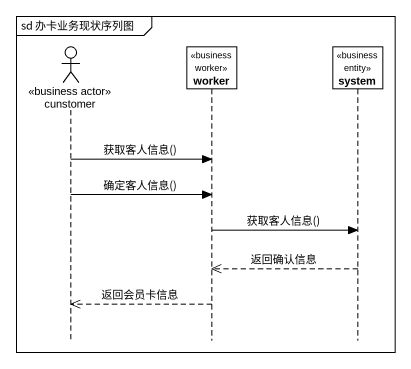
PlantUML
@startuml
mainframe sd 办卡业务现状序列图
hide footbox
actor cunstomer <<business actor>>
participant worker <<business worker>>
participant system <<business entity>>

cunstomer -> worker : 获取客人信息()
cunstomer -> worker : 确定客人信息()
worker -> system : 获取客人信息()
system -->> worker : 返回确认信息
worker -->> cunstomer : 返回会员卡信息
@enduml
